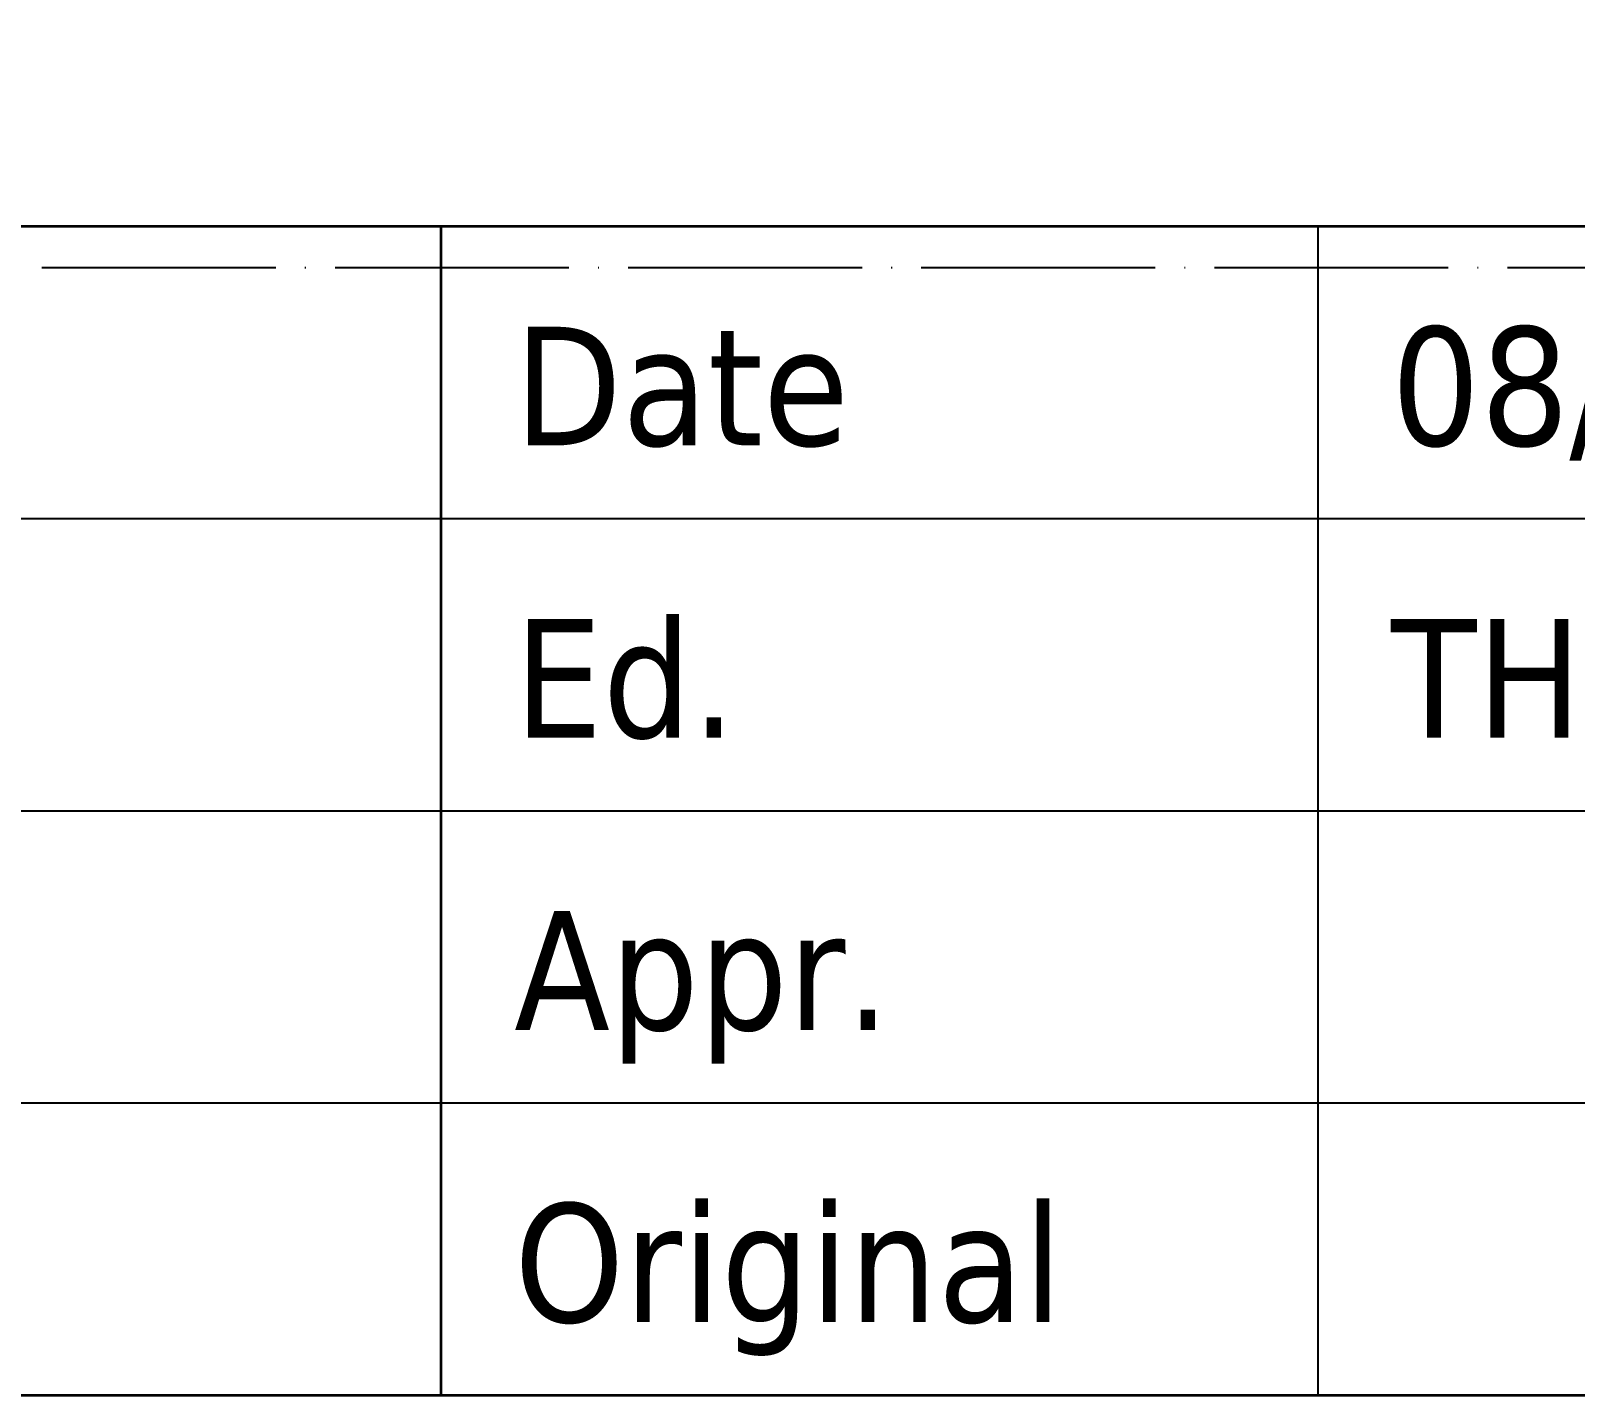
# Model space of a CAD drawing. Header units: millimetres. Extents: x 0 to 3780, y 0 to 2673.
# Drawn here: x 489.5 to 679.7, y 0 to 168.1 of the extents above; entities that cross this region are included whole.
import ezdxf
from ezdxf.enums import TextEntityAlignment as Align

# ---------------------------------------------------------------- set-up
doc = ezdxf.new("R2010")
doc.units = ezdxf.units.MM
doc.linetypes.add('EPL_DASHDOT', pattern=[1, 0.8, -0.1, 0, -0.1])
for name, color, linetype, lineweight in [('EPLAN201', 7, 'Continuous', 5), ('EPLAN307', 134, 'EPL_DASHDOT', 5), ('EPLAN400', 5, 'Continuous', 5), ('EPLAN451', 7, 'Continuous', 5), ('EPLAN452', 7, 'Continuous', 5), ('EPLAN453', 7, 'Continuous', 5), ('EPLAN500', 7, 'Continuous', 5), ('EPLAN501', 7, 'Continuous', 5), ('EPLAN502', 7, 'Continuous', 5), ('EPLAN503', 7, 'Continuous', 5), ('EPLAN504', 7, 'Continuous', 5)]:
    doc.layers.add(name, color=color, linetype=linetype, lineweight=lineweight)
doc.styles.add('Tahoma', font='')
doc.styles.get('Tahoma').set_extended_font_data('Tahoma')

# ---------------------------------------------------------------- blocks, each defined once
blk = doc.blocks.new('EPLFRAME')
at = {"layer": 'EPLAN201', "linetype": 'Continuous', "lineweight": 35, "ltscale": 4}
for p, q in [((0, 144), (3780, 144)), ((540, 0), (540, 144))]:
    blk.add_line(p, q, dxfattribs=at)
at = {"layer": 'EPLAN201', "linetype": 'Continuous', "lineweight": 25, "ltscale": 4}
for p, q in [((648, 0), (648, 144)), ((0, 108), (900, 108)), ((0, 72), (900, 72)), ((0, 36), (1656, 36))]:
    blk.add_line(p, q, dxfattribs=at)
at = {"layer": 'EPLAN201', "linetype": 'Continuous', "lineweight": 35, "ltscale": 4}
blk.add_lwpolyline([(0, 0), (3780, 0), (3780, 2673), (0, 2673)], close=True, dxfattribs=at)
at = {"layer": 'EPLAN201', "color": 7, "style": 'Tahoma'}
for s, p in [('Date', (549, 117)), ('Ed.', (549, 81)), ('Appr.', (549, 45)), ('Original', (549, 9))]:
    blk.add_text(s, height=14.629, dxfattribs=at).set_placement(p)
at = {"layer": 'EPLAN451', "color": 7, "style": 'Tahoma'}
for tag, p, height in [('14_10014', (909, 108), 20.32), ('14_10015', (1665, 108), 20.32), ('14_10011', (909, 45), 20.32), ('14_10013', (2988, 45), 14.63), ('14_10151', (657, 9), 14.63), ('14_10300', (3735, 9), 14.63)]:
    blk.add_attdef(tag, p, '', height=height, dxfattribs=at)
blk.add_attdef('4_25020', text='', height=14.63, dxfattribs=at).set_placement((3717, 9), align=Align.RIGHT)
at = {"layer": 'EPLAN452', "color": 7, "style": 'Tahoma'}
for tag, p, height in [('4_11041', (9, 153), 20.32), ('4_11071[1]', (9, 117), 14.63), ('4_11074[1]', (189, 117), 14.63), ('4_11070[1]', (369, 117), 14.63), ('4_11024', (657, 117), 14.63), ('4_20132_1001', (3366, 117), 14.63), ('4_11011', (2079, 108), 20.32), ('4_11030', (2709, 108), 20.32), ('4_11071[2]', (9, 81), 14.63), ('4_11074[2]', (189, 81), 14.63), ('4_11070[2]', (369, 81), 14.63), ('4_11022', (657, 81), 14.63), ('4_20134_1001', (3366, 81), 14.63), ('4_11071[3]', (9, 45), 14.63), ('4_11074[3]', (189, 45), 14.63), ('4_11070[3]', (369, 45), 14.63), ('4_11080', (657, 45), 14.63), ('4_11059', (2709, 45), 14.63)]:
    blk.add_attdef(tag, p, '', height=height, dxfattribs=at)
for tag, height, p in [('4_11040', 20.32, (3771, 153)), ('4_11000', 14.63, (3771, 45)), ('4_11085', 14.63, (1269, 9)), ('4_11086', 14.63, (1647, 9))]:
    blk.add_attdef(tag, text='', height=height, dxfattribs=at).set_placement(p, align=Align.RIGHT)
at = {"layer": 'EPLAN453', "color": 7, "style": 'Tahoma'}
for tag, p in [('53_19005_1', (189, 2637)), ('53_19005', (567, 2637)), ('53_19005_8', (945, 2637)), ('53_19005_6', (1323, 2637)), ('53_19005_7', (1701, 2637)), ('53_19005_9', (2079, 2637)), ('53_19005_3', (2457, 2637)), ('53_19005_2', (2835, 2637)), ('53_19005_4', (3213, 2637)), ('53_19005_5', (3591, 2637))]:
    blk.add_attdef(tag, text='', height=12.19, dxfattribs=at).set_placement(p, align=Align.BOTTOM_CENTER)
blk = doc.blocks.new('EPLSYM_LibrarySPECIAL_Symbol2_Variant0_Placement1')
at = {"layer": 'EPLAN307', "lineweight": 25, "ltscale": 36}
blk.add_lwpolyline([(0, -1238.76), (720, -1238.76), (720, 0), (0, 0)], close=True, dxfattribs=at)
at = {"layer": 'EPLAN400', "color": 5, "style": 'Tahoma'}
blk.add_attdef('88_20010', text='', height=2.26, dxfattribs=at).set_placement((-1.5, -0.95), align=Align.TOP_RIGHT)
at = {"layer": 'EPLAN500', "color": 7, "style": 'Tahoma'}
blk.add_attdef('88_20027', text='', height=1.63, dxfattribs=at).set_placement((-1.5, -4.58), align=Align.TOP_RIGHT)
at = {"layer": 'EPLAN501', "color": 7, "style": 'Tahoma'}
blk.add_attdef('88_20011', text='', height=18.06, dxfattribs=at).set_placement((-1.5, -13.26), align=Align.TOP_RIGHT)
at = {"layer": 'EPLAN502', "color": 7, "style": 'Tahoma'}
blk.add_attdef('88_20025', text='', height=1.63, dxfattribs=at).set_placement((-1.5, -12.68), align=Align.TOP_RIGHT)
at = {"layer": 'EPLAN503', "color": 7, "style": 'Tahoma'}
blk.add_attdef('88_20024', text='', height=1.63, dxfattribs=at).set_placement((-1.5, -15.38), align=Align.TOP_RIGHT)
at = {"layer": 'EPLAN504', "color": 7, "style": 'Tahoma'}
blk.add_attdef('88_20901[1]', text='', height=1.63, dxfattribs=at).set_placement((-1.5, -7.28), align=Align.TOP_RIGHT)

msp = doc.modelspace()

# ---------------------------------------------------------------- block references
ref = msp.add_blockref('EPLFRAME', (0, 0))
ref.add_attrib('4_11022', 'THUMWH', (657, 81), dxfattribs={"layer": 'EPLAN452', "color": 7, "height": 14.629, "style": 'Tahoma'})
ref.add_attrib('4_11024', '08/29/26', (657, 117), dxfattribs={"layer": 'EPLAN452', "color": 7, "height": 14.629, "style": 'Tahoma'})
msp.add_blockref('EPLSYM_LibrarySPECIAL_Symbol2_Variant0_Placement1', (274.24, 1377.69))

doc.saveas('drawing.dxf')
